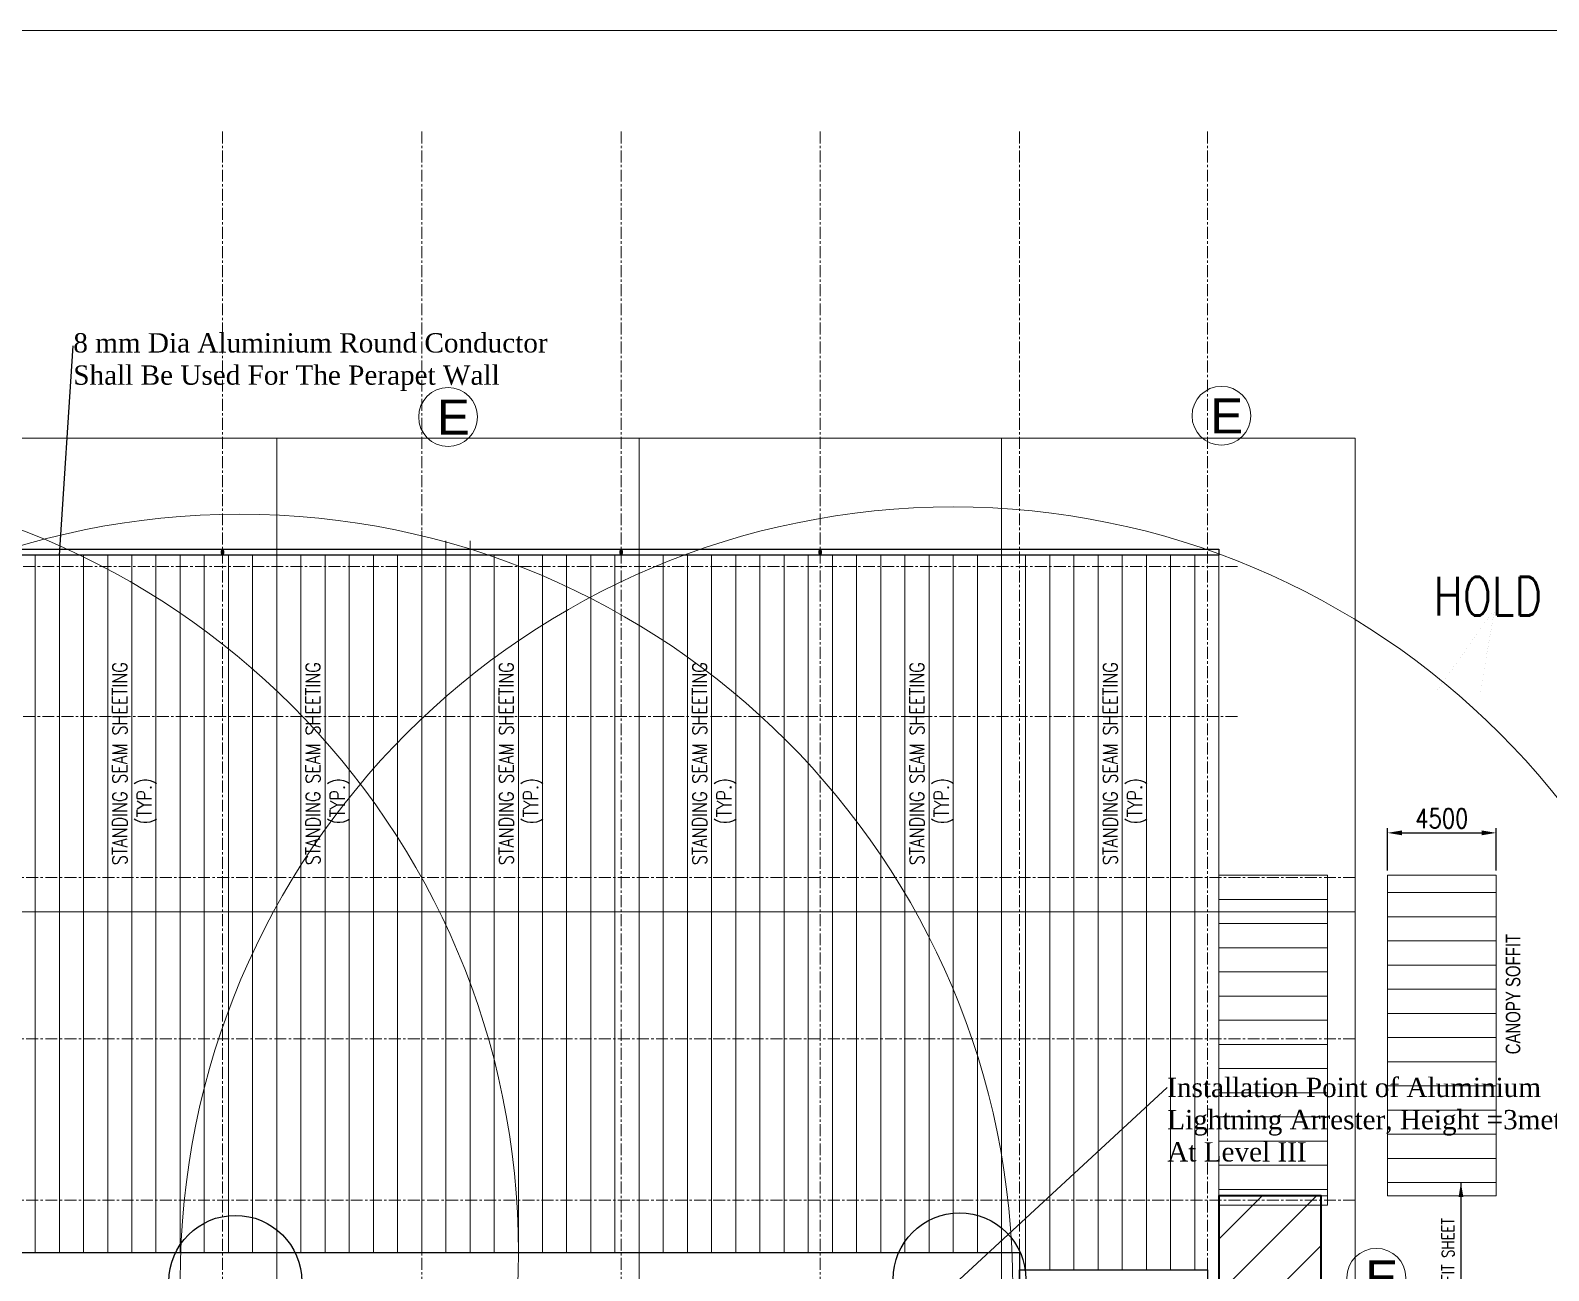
# Model space of a CAD drawing. Header units: millimetres. Extents: x 591978 to 1200763, y 19941 to 205918.
# Drawn here: x 1072948 to 1135797, y 91660 to 142982 of the extents above; entities that cross this region are included whole.
import ezdxf
from ezdxf import colors
from ezdxf.entities.mleader import LeaderData, LeaderLine
from ezdxf.enums import TextEntityAlignment as Align
from ezdxf.math import Vec2, Vec3

# ---------------------------------------------------------------- set-up
doc = ezdxf.new("R2010")
doc.units = ezdxf.units.MM
doc.header["$LTSCALE"] = 790
doc.header["$MEASUREMENT"] = 0
doc.header["$PDMODE"] = 3
doc.linetypes.add('CENTER', pattern=[2, 1.25, -0.25, 0.25, -0.25])
for name, color, linetype in [('A-GRIDS', 8, 'CENTER'), ('DIM', 2, 'Continuous'), ('ha', 5, 'Continuous'), ('PIPE', 4, 'Continuous'), ('text', 6, 'Continuous')]:
    doc.layers.add(name, color=color, linetype=linetype)
for name, color, linetype, lineweight in [('Ar-17--WALL-3', 3, 'Continuous', 35), ('BRICK WALL', 41, 'Continuous', 15), ('CENTER', 8, 'CENTER', 9), ('HATCH', 8, 'Continuous', 9), ('HATECH', 140, 'Continuous', 9), ('Parapet', 240, 'Continuous', 0), ('SHEETS', 190, 'Continuous', 20)]:
    doc.layers.add(name, color=color, linetype=linetype, lineweight=lineweight)
doc.layers.add('REVISION', color=7, linetype='Continuous', lineweight=18, true_color=0x008500)
doc.styles.add('ARIAL', font='ARIALN.TTF')
doc.styles.add('Dim', font='arial.ttf')
doc.styles.add('ROMANS', font='romans.shx')
doc.styles.add('T02', font='SIMPLEX.SHX', dxfattribs={"width": 0.8})
doc.dimstyles.new('DIM-400', dxfattribs={"dimscale": 400, "dimtxt": 2, "dimasz": 1.5, "dimexe": 0.5, "dimexo": 0.5, "dimgap": 0.5, "dimtad": 1, "dimdec": 0, "dimzin": 0, "dimdsep": 46, "dimtxsty": 'T02', "dimcen": 1, "dimclrd": 3, "dimclre": 3, "dimclrt": 2, "dimadec": 0, "dimazin": 0, "dimtfac": 1, "dimtdec": 0, "dimtmove": 2, "dimatfit": 3, "dimfxl": 1, "dimtolj": 1, "dimtzin": 0, "dimlwd": -1, "dimlwe": -1, "dimarcsym": 0})
doc.dimstyles.new('DIM250', dxfattribs={"dimscale": 400, "dimtxt": 2, "dimasz": 1.5, "dimexe": 1, "dimexo": 1.5, "dimgap": 1, "dimtad": 1, "dimdec": 0, "dimzin": 0, "dimdsep": 46, "dimtxsty": 'ROMANS', "dimcen": 1, "dimclrd": 3, "dimclre": 3, "dimclrt": 7, "dimadec": 0, "dimazin": 0, "dimtfac": 1, "dimtdec": 0, "dimtix": 1, "dimtmove": 2, "dimatfit": 3, "dimfxl": 1, "dimtolj": 1, "dimtzin": 0, "dimarcsym": 0})

# ---------------------------------------------------------------- blocks, each defined once
blk = doc.blocks.new('*D204')
at = {"color": 3, "transparency": 16777216}
for p, q in [((1129123.385854959, 108220.8138611483), (1129123.385854959, 109974.672114991)), ((1129723.385854959, 109774.672114991), (1133023.385854959, 109774.672114991)), ((1133623.385854959, 108220.8138611483), (1133623.385854959, 109974.672114991))]:
    blk.add_line(p, q, dxfattribs=at)
for points in [[(1129723.385854959, 109874.672114991), (1129723.385854959, 109674.672114991), (1129123.385854959, 109774.672114991)], [(1133023.385854959, 109874.672114991), (1133023.385854959, 109674.672114991), (1133623.385854959, 109774.672114991)]]:
    blk.add_solid(points, dxfattribs=at)
at = {"layer": 'DEFPOINTS', "color": 0, "transparency": 16777216}
for p in [(1133623.385854959, 109774.672114991), (1129123.385854959, 108020.8138611483), (1133623.385854959, 108020.8138611483)]:
    blk.add_point(p, dxfattribs=at)
at = {"color": 2, "transparency": 16777216, "insert": (1131373.385854959, 110374.672114991), "char_height": 800, "attachment_point": 5, "style": 'T02'}
blk.add_mtext('\\A1;4500', dxfattribs=at)

msp = doc.modelspace()

# ---------------------------------------------------------------- hatches: boundary and pattern name
at = {"layer": 'HATCH'}
h = msp.add_hatch(dxfattribs=at)
h.set_pattern_fill('ANSI31', color=3, scale=500)
h.set_pattern_definition([(45, (535234.647530722, -9015.086492031987), (-1122.532015133644, 1122.532015133644), [])])
h.paths.add_polyline_path([(1126378.083735594, 94755.8138686298), (1122148.374223567, 94755.8138686298), (1122148.374223567, 68325.8078301461), (1126378.083735594, 68325.8078301461)])
h.paths.add_polyline_path([(1123075.242416666, 76478.32528034347), (1123075.242416666, 89132.41207369539), (1124888.133100292, 89132.41207369539), (1124888.133100292, 76478.32528034347)], flags=16)
h.paths.add_polyline_path([(1123205.580765203, 89025.76957882744), (1123205.580765203, 76668.62672168459), (1124705.580765203, 76668.62672168459), (1124705.580765203, 89025.76957882744)], flags=8)

# ---------------------------------------------------------------- linework, layer by layer
at = {"color": 3, "lineweight": 20}
for p, q in [((1083148.027601113, 126113), (1083148.027601113, 56937)), ((1098148.027601113, 126113), (1098148.027601113, 56937)), ((1113148.027601113, 126113), (1113148.027601113, 56937)), ((1038148.027601113, 121510.8138611373), (1122148.027601117, 121510.8138611373)), ((1058148.027601113, 121510.8138611373), (1078148.027601113, 121510.8138611373)), ((1064148.027601113, 121510.8138611373), (1090148.027601113, 121510.8138611372)), ((1068148.027601113, 121510.8138611373), (1083148.027601113, 121510.8138611373)), ((1068148.027601113, 121510.8138611373), (1083148.027601113, 121510.8138611373)), ((1078148.027601113, 121510.8138611373), (1098148.027601113, 121510.8138611373)), ((1083148.027601113, 121510.8138611373), (1098148.027601113, 121510.8138611373)), ((1083148.027601113, 121510.8138611373), (1098148.027601113, 121510.8138611374)), ((1098148.027601113, 121510.8138611373), (1113148.027601113, 121510.8138611373)), ((1098148.027601113, 121510.8138611374), (1113148.027601113, 121510.8138611374)), ((1122148.027601117, 121510.8138611373), (1122148.027601117, 61010.81386114104)), ((1090148.027601113, 121260.8138611373), (1116148.027601113, 121260.8138611373)), ((1034847.5, 106510.8138611373), (1127782, 106510.8138611373))]:
    msp.add_line(p, q, dxfattribs=at)
at = {"color": 0, "lineweight": 20}
msp.add_lwpolyline([(1017498.5, 142982.5), (1162135, 142982.5), (1162135, 46800), (1017498.5, 46800)], close=True, dxfattribs=at)
at = {"color": 30, "lineweight": 20, "true_color": 0xf26722}
msp.add_lwpolyline([(1034847.5, 126113), (1127782, 126113), (1127782, 56937), (1034847.5, 56937)], close=True, dxfattribs=at)
at = {"color": 4}
msp.add_lwpolyline([(1047628.024581906, 92412.47720513173), (1113898.027601117, 92412.47720513173), (1113898.027601117, 90109.15051714663), (1047628.024581906, 90109.15051714663)], close=True, dxfattribs=at)
at = {"color": 7}
msp.add_lwpolyline([(1113898.027601117, 91696.30794042308), (1121678.027601117, 91696.30794042308), (1121678.027601117, 90825.31978185434), (1113898.027601117, 90825.31978185434)], close=True, dxfattribs=at)
at = {"color": 0, "lineweight": 20}
for centre in [(1061148.027601113, 92412.47720513173), (1111148.027601113, 91260.81386113871), (1081617.527601109, 90960.47272486679, 9.524076104999996e-07)]:
    msp.add_circle(centre, 32000, dxfattribs=at)
at = {"color": 1}
for centre in [(1081435.5, 91197.50000000001, 9.524076104999996e-07), (1111408.5, 91296.00000000001, 9.524076104999996e-07)]:
    msp.add_circle(centre, 2750, dxfattribs=at)
at = {"layer": 'Ar-17--WALL-3'}
msp.add_lwpolyline([(1126378.083735594, 68325.8078301461), (1126378.083735594, 94755.8138686298), (1122148.374223567, 94755.8138686298), (1122148.374223567, 68325.8078301461)], close=True, dxfattribs=at)
at = {"layer": 'BRICK WALL', "color": 1}
for points in [[(1038148.027601113, 121260.8138611373), (1122148.027601117, 121260.8138611373), (1122148.027601117, 61260.81386114104), (1038148.027601113, 61260.81386114104)], [(1122148.027601117, 108020.8138611483), (1126648.027601117, 108020.8138611483), (1126648.027601117, 94374.12155249302), (1122148.027601117, 94374.12155249302)], [(1122148.027601117, 108020.8138611483), (1126648.027601117, 108020.8138611483), (1126648.027601117, 94755.8138686298), (1122148.027601117, 94755.8138686298)]]:
    msp.add_lwpolyline(points, close=True, dxfattribs=at)
at = {"layer": 'CENTER', "ltscale": 0.5}
for p, q in [((1080898.02760113, 138796.5361382031), (1080898.02760113, 60242.38624532038)), ((1089148.027601117, 138796.5361382031), (1089148.027601117, 60242.38624532038)), ((1097398.027601117, 138796.5361382031), (1097398.027601117, 60660.81386114104)), ((1105648.027601117, 138796.5361382031), (1105648.027601117, 60660.81386114102)), ((1113898.027601117, 138796.5361382031), (1113898.027601117, 60242.38624532038)), ((1121678.027601117, 138796.5361382031), (1121678.027601117, 60242.38624532038)), ((1122919.572662282, 120800.8138611259), (1020333.239848921, 120800.8138611259)), ((1122919.572662282, 114590.8138611483), (1020333.239848921, 114590.8138611483)), ((1127782.080321461, 107920.8138611483), (1020333.239848921, 107920.8138611485)), ((1127782.080321461, 101250.8138611483), (1020333.239848921, 101250.8138611485)), ((1127782.080321461, 94580.81386114826), (1020333.239848921, 94580.81386114849))]:
    msp.add_line(p, q, dxfattribs=at)
at = {"layer": 'ha', "color": 40}
msp.add_lwpolyline([(1038148.027601113, 121510.8138611373), (1122148.027601117, 121510.8138611373), (1122148.027601117, 121260.8138611373), (1038148.027601113, 121260.8138611373)], close=True, dxfattribs=at)
at = {"layer": 'HATECH'}
for p, q in [((1089148.027601113, 92412.47720513173), (1089148.027601113, 122260.8138611373)), ((1090148.027601113, 92412.47720513173), (1090148.027601113, 121860.8138611373)), ((1091148.027601113, 92412.47720513173), (1091148.027601113, 121860.8138611373)), ((1073148.027601113, 92412.47720513173), (1073148.027601113, 121260.8138611373)), ((1074148.027601113, 92412.47720513173), (1074148.027601113, 121260.8138611373)), ((1075148.027601113, 92412.47720513173), (1075148.027601113, 121260.8138611373)), ((1076148.027601113, 92412.47720513173), (1076148.027601113, 121260.8138611373)), ((1077148.027601113, 92412.47720513173), (1077148.027601113, 121260.8138611373)), ((1078148.027601113, 92412.47720513173), (1078148.027601113, 121260.8138611373)), ((1079148.027601113, 92412.47720513173), (1079148.027601113, 121260.8138611373)), ((1080148.027601113, 92412.47720513173), (1080148.027601113, 121260.8138611373)), ((1081148.027601113, 92412.47720513173), (1081148.027601113, 121260.8138611373)), ((1082148.027601113, 92412.47720513173), (1082148.027601113, 121260.8138611373)), ((1083148.027601113, 92412.47720513173), (1083148.027601113, 121260.8138611373)), ((1084148.027601113, 92412.47720513173), (1084148.027601113, 121260.8138611373)), ((1085148.027601113, 92412.47720513173), (1085148.027601113, 121260.8138611373)), ((1086148.027601113, 92412.47720513173), (1086148.027601113, 121260.8138611373)), ((1087148.027601113, 92412.47720513173), (1087148.027601113, 121260.8138611373)), ((1088148.027601113, 92412.47720513173), (1088148.027601113, 121260.8138611373)), ((1092148.027601113, 92412.47720513173), (1092148.027601113, 121260.8138611373)), ((1093148.027601113, 92412.47720513173), (1093148.027601113, 121260.8138611373)), ((1094148.027601113, 92412.47720513173), (1094148.027601113, 121260.8138611373)), ((1095148.027601113, 92412.47720513173), (1095148.027601113, 121260.8138611373)), ((1096148.027601113, 92412.47720513173), (1096148.027601113, 121260.8138611373)), ((1097148.027601113, 92412.47720513173), (1097148.027601113, 121260.8138611373)), ((1098148.027601113, 92412.47720513173), (1098148.027601113, 121260.8138611373)), ((1099148.027601113, 92412.47720513173), (1099148.027601113, 121260.8138611373)), ((1100148.027601113, 92412.47720513173), (1100148.027601113, 121260.8138611373)), ((1101148.027601113, 92412.47720513173), (1101148.027601113, 121260.8138611373)), ((1102148.027601113, 92412.47720513173), (1102148.027601113, 121260.8138611373)), ((1103148.027601113, 92412.47720513173), (1103148.027601113, 121260.8138611373)), ((1104148.027601113, 92412.47720513173), (1104148.027601113, 121260.8138611373)), ((1105148.027601113, 92412.47720513173), (1105148.027601113, 121260.8138611373)), ((1106148.027601113, 92412.47720513173), (1106148.027601113, 121260.8138611373)), ((1107148.027601113, 92412.47720513173), (1107148.027601113, 121260.8138611373)), ((1108148.027601113, 92412.47720513173), (1108148.027601113, 121260.8138611373)), ((1109148.027601113, 92412.47720513173), (1109148.027601113, 121260.8138611373)), ((1110148.027601113, 92412.47720513173), (1110148.027601113, 121260.8138611373)), ((1111148.027601113, 92412.47720513173), (1111148.027601113, 121260.8138611373)), ((1112148.027601113, 92412.47720513173), (1112148.027601113, 121260.8138611373)), ((1113148.027601113, 92412.47720513173), (1113148.027601113, 121260.8138611373)), ((1114148.027601113, 91696.30794042308), (1114148.027601113, 121260.8138611373)), ((1115148.027601113, 91696.30794042308), (1115148.027601113, 121260.8138611373)), ((1116148.027601113, 91696.30794042308), (1116148.027601113, 121260.8138611373)), ((1117148.027601113, 91696.30794042308), (1117148.027601113, 121260.8138611373)), ((1118148.027601113, 91696.30794042308), (1118148.027601113, 121260.8138611373)), ((1119148.027601113, 91696.30794042308), (1119148.027601113, 121260.8138611373)), ((1120148.027601113, 91696.30794042308), (1120148.027601113, 121260.8138611373)), ((1121148.027601113, 91696.30794042308), (1121148.027601113, 121260.8138611373)), ((1122148.027601117, 107020.8138611483), (1126648.027601117, 107020.8138611483)), ((1122148.027601117, 106020.8138611483), (1126648.027601117, 106020.8138611483)), ((1122148.027601117, 105020.8138611483), (1126648.027601117, 105020.8138611483)), ((1122148.027601117, 104020.8138611483), (1126648.027601117, 104020.8138611483)), ((1122148.027601117, 103020.8138611483), (1126648.027601117, 103020.8138611483)), ((1122148.027601117, 102020.8138611483), (1126648.027601117, 102020.8138611483)), ((1122148.027601117, 101020.8138611483), (1126648.027601117, 101020.8138611483)), ((1122148.027601117, 100020.8138611483), (1126648.027601117, 100020.8138611483)), ((1122148.027601117, 99020.81386114826), (1126648.027601117, 99020.81386114826)), ((1122148.027601117, 98020.81386114826), (1126648.027601117, 98020.81386114826)), ((1122148.027601117, 97020.81386114826), (1126648.027601117, 97020.81386114826)), ((1122148.027601117, 96020.81386114826), (1126648.027601117, 96020.81386114826)), ((1122148.027601117, 95020.81386114826), (1126648.027601117, 95020.81386114826))]:
    msp.add_line(p, q, dxfattribs=at)
at = {"layer": 'Parapet', "color": 3, "linetype": 'Continuous', "lineweight": 20, "ltscale": 10000000}
for centre in [(1122252.313300987, 127035.5270409596, 9.524076104999996e-07), (1090238.340902097, 126984.8409020968), (1128664.840902097, 91364.34090209682)]:
    msp.add_circle(centre, 1216.340902096853, dxfattribs=at)
at = {"layer": 'PIPE'}
for points in [[(1080843.02760113, 121330.8138611374), (1080953.02760113, 121330.8138611374), (1080953.02760113, 121440.8138611374), (1080843.02760113, 121440.8138611374)], [(1097343.027601117, 121330.8138611374), (1097453.027601117, 121330.8138611374), (1097453.027601117, 121440.8138611374), (1097343.027601117, 121440.8138611374)], [(1105593.027601117, 121330.8138611374), (1105703.027601117, 121330.8138611374), (1105703.027601117, 121440.8138611374), (1105593.027601117, 121440.8138611374)]]:
    msp.add_lwpolyline(points, close=True, dxfattribs=at)
at = {"layer": 'REVISION', "const_width": 1}
msp.add_lwpolyline([(1131182.156647027, 115666.8424343272), (1133567.796482837, 119051), (1132958.784285196, 115602.8912672957)], dxfattribs=at)
at = {"layer": 'SHEETS', "ltscale": 3}
for p, q in [((1133623.385854959, 107304.8557993452), (1129123.385854926, 107304.8557993452)), ((1133623.385854959, 106304.8557993452), (1129123.385854926, 106304.8557993452)), ((1133623.385854959, 105304.8557993452), (1129123.385854926, 105304.8557993452)), ((1133623.385854959, 104304.8557993452), (1129123.385854926, 104304.8557993452)), ((1133623.385854959, 103304.8557993452), (1129123.385854926, 103304.8557993452)), ((1133623.385854959, 102304.8557993452), (1129123.385854926, 102304.8557993452)), ((1133623.385854959, 101304.8557993452), (1129123.385854926, 101304.8557993452)), ((1133623.385854959, 100304.8557993452), (1129123.385854926, 100304.8557993452)), ((1133623.385854959, 99304.85579934518), (1129123.385854926, 99304.85579934518)), ((1133623.385854959, 98304.85579934518), (1129123.385854926, 98304.85579934518)), ((1133623.385854959, 97304.85579934518), (1129123.385854926, 97304.85579934518)), ((1133623.385854959, 96304.85579934518), (1129123.385854926, 96304.85579934518)), ((1133623.385854959, 95304.85579934518), (1129123.385854926, 95304.85579934518))]:
    msp.add_line(p, q, dxfattribs=at)
msp.add_lwpolyline([(1129123.385854959, 108020.8138611483), (1129123.385854959, 94755.81386862983), (1133623.385854959, 94755.81386862983), (1133623.385854959, 108020.8138611483)], close=True, dxfattribs=at)

# ---------------------------------------------------------------- texts
at = {"color": 2, "lineweight": 9, "style": 'ROMANS', "width": 0.8}
msp.add_text('CANOPY SOFFIT SHEET', height=500, rotation=90, dxfattribs=at).set_placement((1131631.654242851, 93839.38997839633, 1625.242541221874), align=Align.MIDDLE_RIGHT)
at = {"layer": 'Parapet', "color": 3, "linetype": 'Continuous', "lineweight": 20, "ltscale": 10000000, "char_height": 1456.751060113476, "attachment_point": 1, "style": 'Dim'}
for insert in [(1089778.007567101, 127707.3894279131), (1121791.979965991, 127758.0755667759, 9.524076104999996e-07), (1128204.507567101, 92086.88942791309)]:
    msp.add_mtext_dynamic_manual_height_columns('E', width=233.0801696181562, gutter_width=3350.527438260995, heights=[0], dxfattribs=dict(at, insert=insert))
at = {"layer": 'REVISION', "style": 'T02', "width": 0.8}
msp.add_text('HOLD', height=1600, dxfattribs=at).set_placement((1131034.642433687, 118767.8963856451))
at = {"layer": 'text', "linetype": 'Continuous', "style": 'ROMANS', "width": 0.8}
for s, p in [('STANDING SEAM SHEETING', (1076950.175255847, 108442.2523291452, 0.01107068532232721)), ('STANDING SEAM SHEETING', (1084950.175255847, 108442.2523291452, 0.01107068532232721)), ('STANDING SEAM SHEETING', (1092950.175255847, 108442.2523291452, 0.01107068532232721)), ('STANDING SEAM SHEETING', (1100950.175255847, 108442.2523291452, 0.01107068532232721)), ('STANDING SEAM SHEETING', (1109950.175255847, 108442.2523291452, 0.01107068532232721)), ('STANDING SEAM SHEETING', (1117950.175255847, 108442.2523291452, 0.01107068532232721)), ('(TYP.)', (1077964.714953738, 110133.2285460805)), ('(TYP.)', (1085964.714953738, 110133.2285460805)), ('(TYP.)', (1093964.714953738, 110133.2285460805)), ('(TYP.)', (1101964.714953738, 110133.2285460805)), ('(TYP.)', (1110964.714953738, 110133.2285460805)), ('(TYP.)', (1118964.714953738, 110133.2285460805))]:
    msp.add_text(s, height=600, rotation=90, dxfattribs=at).set_placement(p)
at = {"layer": 'text', "color": 7, "style": 'ARIAL', "width": 0.9}
msp.add_text('CANOPY SOFFIT', height=600, rotation=90, dxfattribs=at).set_placement((1134624.251764791, 100611.3528295573))

# ---------------------------------------------------------------- dimensions: what is measured, and where the dimension line sits
dim = msp.add_linear_dim(base=(1133623.385854959, 109774.672114991), p1=(1129123.385854959, 108020.8138611483), p2=(1133623.385854959, 108020.8138611483), angle=180, dimstyle='DIM-400')
dim.commit()
dim.dimension.update_dxf_attribs({"geometry": '*D204', "text_midpoint": (1131373.385854959, 110374.672114991)})

# ---------------------------------------------------------------- leaders
at = {"layer": 'A-GRIDS', "color": 0, "linetype": 'ByBlock', "lineweight": -2}
ml = msp.add_multileader_mtext('Standard', dxfattribs=at)
ml.set_content('{\\fTimes New Roman|b0|i0|c0|p18;\\C0;8 mm Dia Aluminium Round Conductor\\PShall Be Used For The Perapet Wall }', color=1)
ml.set_leader_properties()
ml.build(insert=Vec2(0, 0))
ml.multileader.update_dxf_attribs({"text_right_attachment_type": 6, "dogleg_length": 0.36, "arrow_head_size": 0.219085751808})
ctx = ml.context
ctx.base_point, ctx.char_height, ctx.arrow_head_size, ctx.landing_gap_size, ctx.plane_origin, ctx.plane_x_axis, ctx.plane_y_axis = Vec3(1074725.890457124, 129925.6842105263, 2.024484244187386e-05), 800, 0.219085751808, 0.109542875904, Vec3(784965.5428636414, 249796.7994665073, 2.024484244187386e-05), Vec3(1, -1.83697019872103e-16), Vec3(1.83697019872103e-16, 1)
ctx.right_attachment = 6
notes = []
notes.append((ctx, [(0, (1, 1, 0), (1074725.45228562, 129925.6842105263, 2.024484244187386e-05), (1, -1.83697019872103e-16), 0.438171503616, [(0, [(1074148.027601113, 121260.8138611373, 2.024484244187386e-05)], 0, [])])]))
ctx.mtext.insert, ctx.mtext.text_direction, ctx.mtext.flow_direction = Vec3(1074726, 130452, 2.024484244187386e-05), Vec3(1, -1.83697019872103e-16), 5
ml = msp.add_multileader_mtext('Standard', dxfattribs=at)
ml.set_content('{\\fTimes New Roman|b0|i0|c0|p18;Installation Point of Aluminium\\PLightning Arrester, Height =3meter\\PAt Level III}')
ml.set_leader_properties()
ml.build(insert=Vec2(0, 0))
ml.multileader.update_dxf_attribs({"text_right_attachment_type": 6, "dogleg_length": 0.36, "arrow_head_size": 0.219085751808})
ctx = ml.context
ctx.base_point, ctx.char_height, ctx.arrow_head_size, ctx.landing_gap_size, ctx.plane_origin, ctx.plane_x_axis, ctx.plane_y_axis = Vec3(1120008.500000002, 99233.92501802453, 2.485633823325006e-05), 800, 0.219085751808, 0.109542875904, Vec3(832702.8903819588, 205601.4852799485, 2.485633823325006e-05), Vec3(1, -1.83697019872103e-16), Vec3(1.83697019872103e-16, 1)
ctx.right_attachment = 6
notes.append((ctx, [(0, (1, 1, 0), (1120008.061828498, 99233.92501802453, 2.485633823325006e-05), (1, -1.83697019872103e-16), 0.438171503616, [(0, [(1111408.5, 91296.00000000001, 2.485633823325006e-05)], 0, [])])]))
ctx.mtext.insert, ctx.mtext.text_direction, ctx.mtext.flow_direction = Vec3(1120008.609542878, 99642.00000000001, 2.485633823325006e-05), Vec3(1, -1.83697019872103e-16), 5
at = {"layer": 'DIM', "ltscale": 3}
msp.add_leader([(1132167.047360067, 95300.58706538993), (1132167.047360067, 87005.20102206533)], dimstyle='DIM250', override={"dimgap": 1, "dimtad": 0}, dxfattribs=at)
for ctx, leaders in notes:
    for number, flags, end, landing, length, lines in leaders:
        leader = LeaderData()
        leader.index, (leader.has_last_leader_line, leader.has_dogleg_vector, leader.attachment_direction) = number, flags
        leader.last_leader_point, leader.dogleg_vector, leader.dogleg_length = Vec3(end), Vec3(landing), length
        for number, points, colour, breaks in lines:
            line = LeaderLine()
            line.index, line.vertices, line.color, line.breaks = number, Vec3.list(points), colors.encode_raw_color(colour), breaks
            leader.lines.append(line)
        ctx.leaders.append(leader)

doc.saveas('drawing.dxf')
